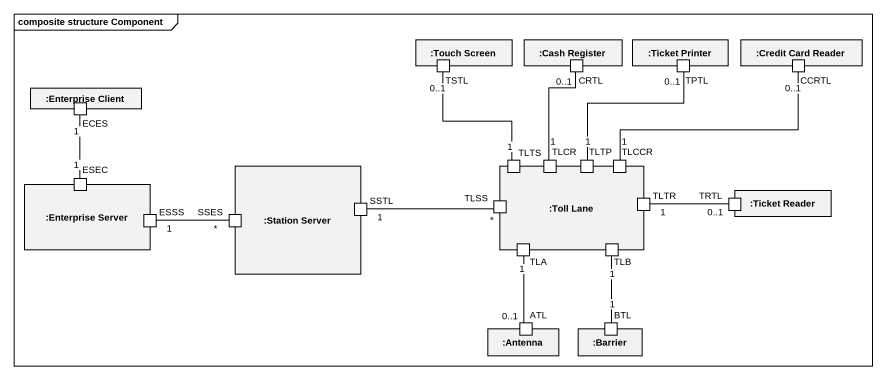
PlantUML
@startuml
mainframe composite structure Component
rectangle ":Touch Screen" as Touch_Screen {
  port TSTL
}
rectangle ":Cash Register" as Cash_Register {
  port CRTL
}
rectangle ":Ticket Printer" as Ticket_Printer {
  port TPTL
}
rectangle ":Credit Card Reader" as Credit_Card_Reader {
  port CCRTL
}
rectangle ":Enterprise Client" as Enterprise_Client {
  port ECES
}
rectangle ":Enterprise Server" as Enterprise_Server {
  port ESEC
  port ESSS
}
rectangle ":Station Server" as Station_Server {
  port SSES
  port SSTL
}
rectangle ":Toll Lane" as Toll_Lane {
  port TLTS
  port TLCR
  port TLTP
  port TLCCR
  port TLSS
  port TLTR
  port TLA
  port TLB
}
rectangle ":Ticket Reader" as Ticket_Reader {
  port TRTL
}
rectangle ":Antenna" as Antenna {
  port ATL
}
rectangle ":Barrier" as Barrier {
  port BTL
}
ESEC "1" -up- "1" ECES
TLTS "1" -up- "0..1" TSTL
TLCR "1" -up- "0..1" CRTL
TLTP "1" -up- "0..1" TPTL
TLCCR "1" -right- "0..1" CCRTL
ESSS "1" -right- "*" SSES
SSTL "1" -right- "*" TLSS
TRTL "0..1" -left- "1" TLTR
ATL "0..1" -up- "1" TLA
BTL "1" -up- "1" TLB
@enduml
